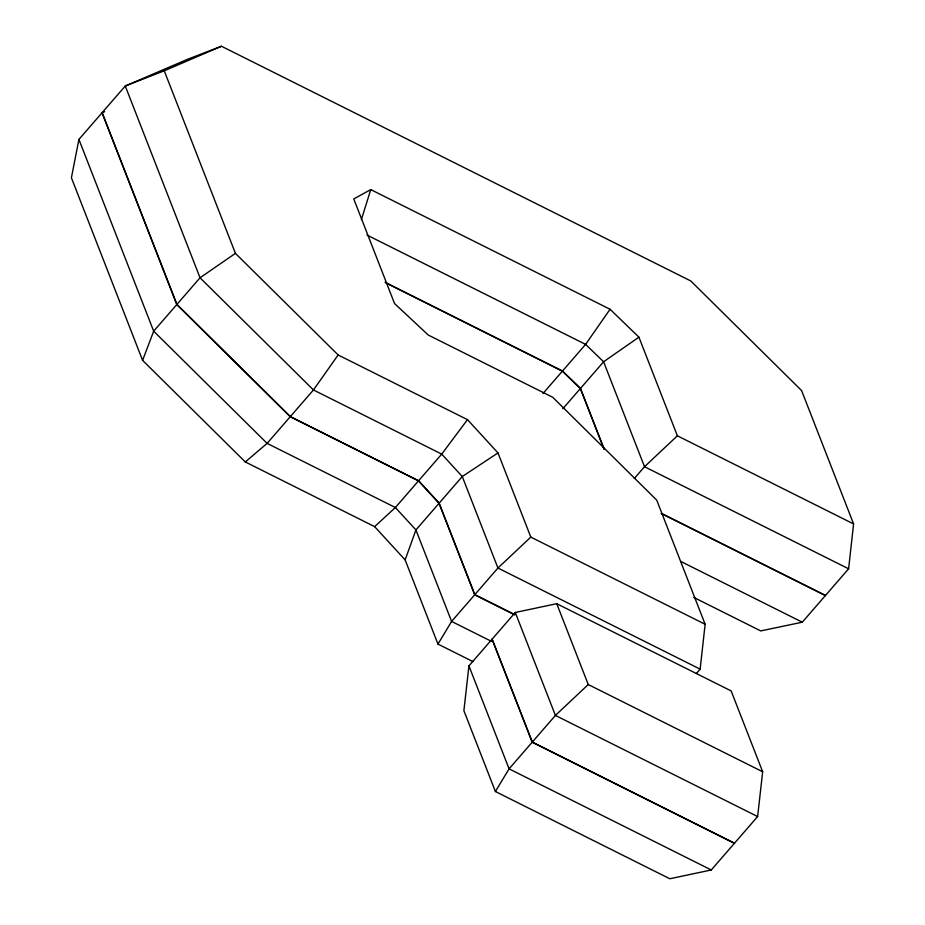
<?xml version="1.0" encoding="UTF-8"?>
<svg xmlns="http://www.w3.org/2000/svg" width="925" height="925" viewBox="0 0 925 925"><rect width="100%" height="100%" fill="white"/><g stroke="black" fill="none" stroke-linecap="round" stroke-linejoin="round"><path stroke-width="1.39" d="M696.433 673.423L700.144 669.145L705.128 624.271L656.727 500.124L552.757 397.299L428.229 335.023L394.547 303.539L353.766 198.933L370.763 189.59L610.061 309.262L638.921 337.163L677.378 435.802L853.59 523.932L848.618 568.794L802.276 622.201L760.755 630.919L693.866 597.469M468.929 665.884L463.887 710.689L495.407 791.522L669.816 878.75L711.279 869.974L757.621 816.555L762.663 771.762L731.143 690.917L556.734 603.69L515.271 612.477L468.929 665.884L509.074 768.848L711.279 869.974M853.59 523.932L801.605 390.581L690.767 280.957L221.468 46.25L188.11 59.05L125.268 86.013L78.914 139.421L71.41 177.785L142.589 360.357L245.31 461.957L374.637 526.637L405.138 559.903L437.964 644.089L472.825 661.525M361.374 219.618L370.763 189.59M405.138 559.903L415.926 529.944L462.269 476.525L497.985 452.915L467.483 419.649L338.145 354.969L235.424 253.369L164.245 70.797L221.468 46.25M142.589 360.357L153.677 331.185L200.031 277.778L235.424 253.369M437.964 644.089L451.597 621.427L497.939 568.019L530.811 537.101L497.985 452.915M495.407 791.522L509.074 768.848L555.416 715.43L588.254 684.535L556.734 603.69M610.061 309.262L585.606 344.389L542.975 393.507M338.145 354.969L313.448 389.968L267.105 443.376L245.31 461.957M467.483 419.649L441.722 454.117L395.38 507.524L374.637 526.637M562.828 408.757L603.597 361.767L638.921 337.163M634.284 478.502L644.517 466.72L677.378 435.802M104.629 111.682L102.016 112.804L176.779 304.568L290.207 416.759L418.482 480.908L439.028 503.316L474.698 594.81L514.624 614.778M164.245 70.797L125.268 86.013L200.031 277.778L313.448 389.968L441.722 454.117L462.269 476.525L497.939 568.019L700.144 669.145M366.959 235.042L585.606 344.389L603.597 361.767L644.517 466.72L848.618 568.794M385.02 282.241L562.504 371.006L580.495 388.396L604.106 448.937M386.164 283.062L562.365 371.179L580.345 388.569L603.956 449.111M661.456 513.363L825.516 595.411M661.317 513.537L825.366 595.584M680.846 561.475L802.276 622.201M530.811 537.101L705.128 624.271M514.774 614.605L474.837 594.636L439.178 503.142L418.632 480.734L290.358 416.585L176.929 304.394L102.166 112.63M588.254 684.535L762.663 771.762M491.522 641.395L451.597 621.427L415.926 529.944L395.38 507.524L267.105 443.376L153.677 331.185L78.914 139.421M757.621 816.555L555.416 715.43L515.271 612.477M734.531 843.184L532.314 742.058L492.181 639.094M734.381 843.357L532.176 742.232L492.031 639.268"/></g></svg>
